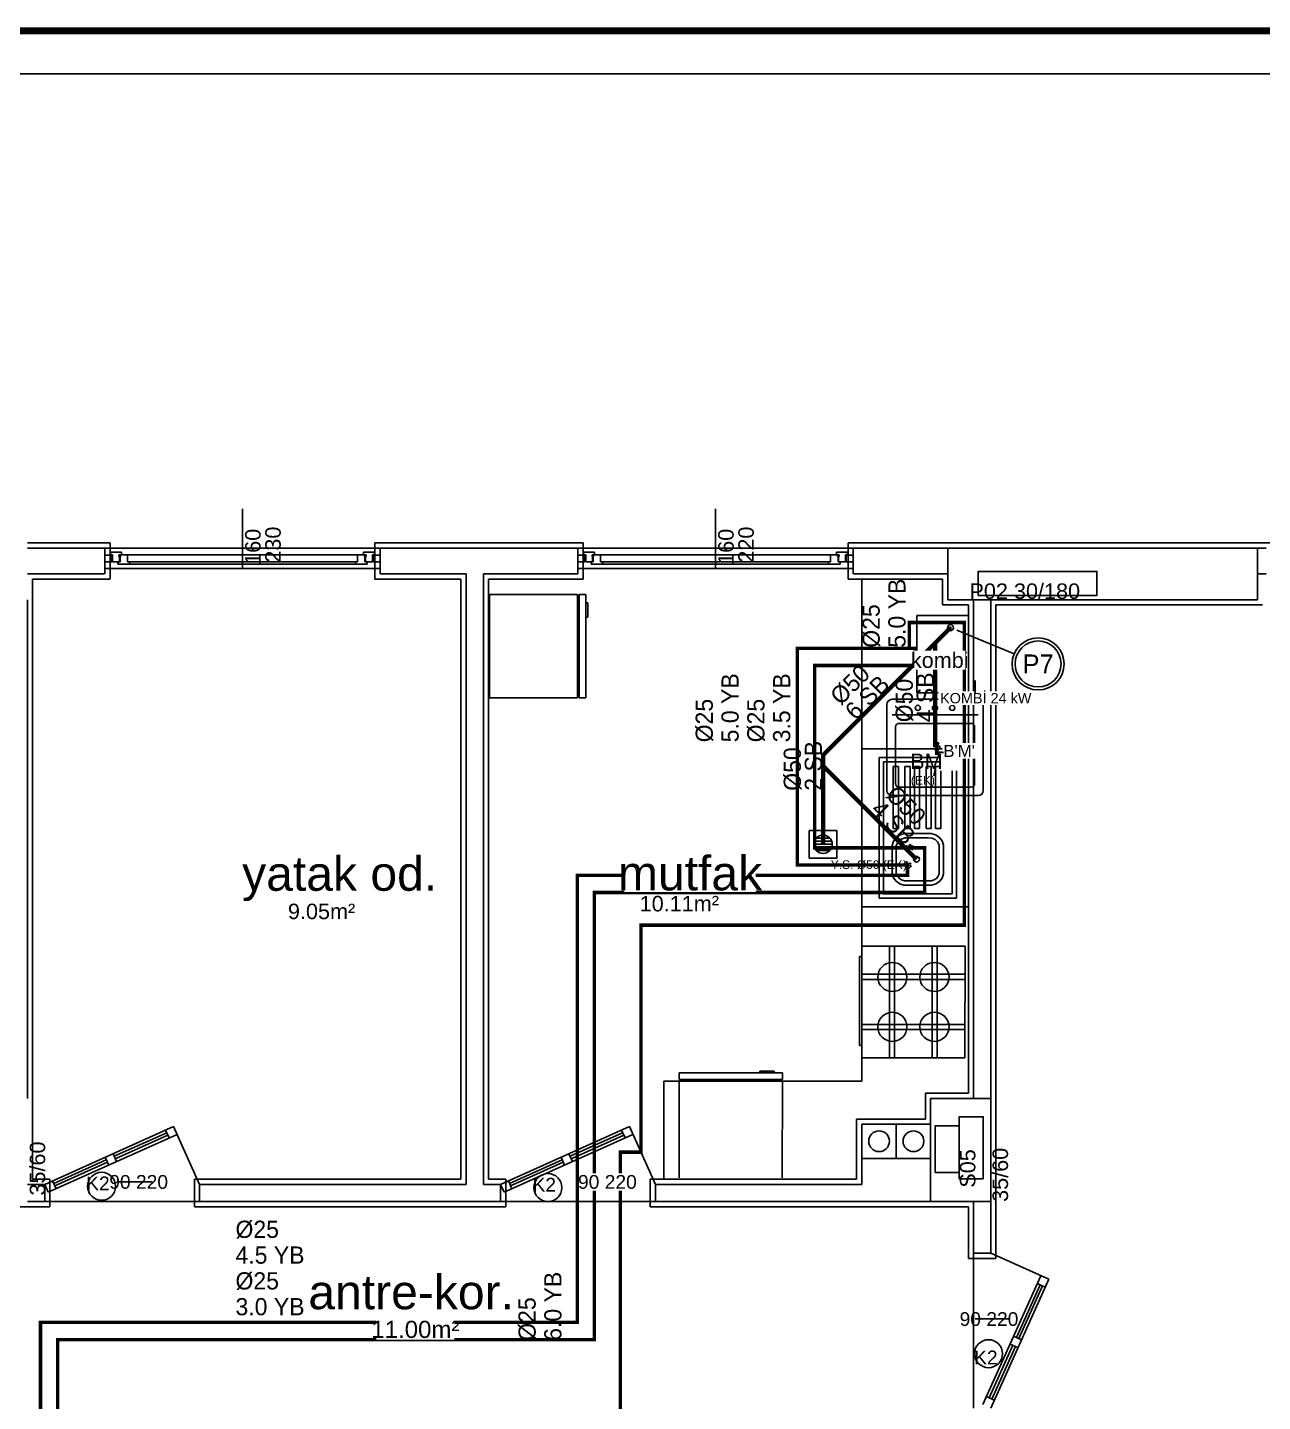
# Model space of a CAD drawing. Header units: centimetres. Extents: x -7420 to 31836, y -2 to 2802.
# Drawn here: x 10860 to 11578, y 2003 to 2802 of the extents above; entities that cross this region are included whole.
import ezdxf
from ezdxf.enums import TextEntityAlignment as Align

# ---------------------------------------------------------------- set-up
doc = ezdxf.new("R2010")
doc.units = ezdxf.units.CM
doc.linetypes.add('BASMA HATTI', pattern=[31, 25, -6])
doc.linetypes.add('PISSU HATTI', pattern=[26, 20, -6])
for name, color, linetype in [('ROTAS-CIHAZ', 135, 'CONTINUOUS'), ('ROTAS-MIMARI', 8, 'CONTINUOUS'), ('ROTAS-MIMARI-KOLON', 8, 'CONTINUOUS'), ('ROTAS-MIMARI-YAZI', 8, 'CONTINUOUS'), ('ROTAS-PAFTA', 7, 'CONTINUOUS'), ('ROTAS-PISSU-BORU-TAVANDAN', 6, 'PISSU HATTI'), ('ROTAS-PISSU-KOLONNO', 211, 'CONTINUOUS'), ('ROTAS-SEMBOL-KILAVUZ', 8, 'Continuous'), ('ROTAS-SICAKSU-BORU', 1, 'BASMA HATTI'), ('ROTAS-SOGUKSU-BORU', 5, 'CONTINUOUS'), ('ROTAS-TEFRIS', 15, 'CONTINUOUS')]:
    doc.layers.add(name, color=color, linetype=linetype)
doc.styles.add('ROTAS', font='arial.ttf')

# ---------------------------------------------------------------- blocks, each defined once
blk = doc.blocks.new('ROTAS-PIS-SU-CAP-SB')
for tag, p in [('PSCP_001', (0.833, 1.29)), ('PS_001', (0.833, 0.066))]:
    blk.add_attdef(tag, p, '', height=1)
blk = doc.blocks.new('ROTAS-YER-SUZGECI-PLAN')
for p, q in [((-6.67, 0), (6.67, 0)), ((-6.27, 2.27), (6.27, 2.27)), ((-4.89, 4.53), (4.89, 4.53)), ((-6.27, -2.27), (6.27, -2.27)), ((-4.89, -4.53), (4.89, -4.53))]:
    blk.add_line(p, q)
blk.add_lwpolyline([(-10, -10), (10, -10), (10, 10), (-10, 10)], close=True)
blk.add_circle((0, 0), 6.67)
blk = doc.blocks.new('ROTAS-PIS-SU-KOLON')
h = blk.add_hatch(color=256)
h.dxf.hatch_style = 1
h.paths.add_polyline_path([(1.5, 0), (1.5, 0.4), (1.3, 0.8), (1.1, 1.1), (0.8, 1.3), (0.4, 1.5), (0, 1.5), (-0.4, 1.5), (-0.8, 1.3), (-1.1, 1.1), (-1.3, 0.8), (-1.5, 0.4), (-1.5, 0), (-1.5, -0.4), (-1.3, -0.8), (-1.1, -1.1), (-0.8, -1.3), (-0.4, -1.5), (0, -1.5), (0.4, -1.5), (0.8, -1.3), (1.1, -1.1), (1.3, -0.8), (1.5, -0.4)])
blk.add_circle((0, 0), 3.5)
blk = doc.blocks.new('ROTAS-KURESEL-VANA')
for p, q in [((0, 3.1), (0, 8)), ((0, 8), (5.4, 8))]:
    blk.add_line(p, q)
for points in [[(-9, 5.8), (-9, -5), (0, 0.4)], [(9, 5.8), (9, -5), (0, 0.4)]]:
    blk.add_lwpolyline(points, close=True)
blk.add_circle((0, 0.4), 2.71)
blk.add_attdef('CAP', text='', height=10).set_placement((-1.1, 0), align=Align.CENTER)
blk = doc.blocks.new('ROTAS-TEMIZ-SU-CAP-MB')
for tag, p in [('SOCP_001', (0.833, 4.917)), ('SO_001', (0.833, 3.417)), ('SCCP_001', (0.833, 1.917)), ('SC_001', (0.833, 0.417))]:
    blk.add_attdef(tag, p, '', height=1)
blk = doc.blocks.new('ROTAS-KOLON-NO-PIS-SU')
for radius in [27.5, 24.3]:
    blk.add_circle((0, 0), radius)
blk.add_attdef('K', text='', height=20).set_placement((0, 0), align=Align.MIDDLE_CENTER)

msp = doc.modelspace()

# ---------------------------------------------------------------- linework, layer by layer
at = {"layer": 'ROTAS-MIMARI'}
for p, q in [((10985.41, 2522.15), (10985.41, 2487.42)), ((11260.41, 2522.15), (11260.41, 2487.42)), ((10908.23, 2502.24), (10860.41, 2502.24)), ((10908.41, 2481.24), (10908.41, 2502.24)), ((11183.41, 2502.24), (11062.41, 2502.24)), ((11062.41, 2502.24), (11062.41, 2481.24)), ((11183.41, 2481.24), (11183.41, 2502.24)), ((11395.41, 2502.24), (11337.41, 2502.24)), ((11337.41, 2502.24), (11337.41, 2481.24)), ((11575.41, 2502.24), (11395.41, 2502.24)), ((11583.41, 2502.24), (11575.41, 2502.24)), ((10860.41, 2499.24), (10905.23, 2499.24)), ((10905.41, 2484.24), (10905.41, 2499.24)), ((10905.41, 2484.24), (10905.41, 2499.24)), ((10905.41, 2499.24), (11065.41, 2499.24)), ((10909.41, 2495.23), (10905.41, 2495.23)), ((10908.71, 2496.83), (10908.71, 2495.43)), ((10915.11, 2496.83), (10908.71, 2496.83)), ((10909.91, 2495.43), (10908.71, 2495.43)), ((10909.41, 2491.23), (10909.41, 2495.23)), ((10909.91, 2495.43), (10909.91, 2491.23)), ((10913.61, 2495.43), (10913.61, 2494.43)), ((10915.11, 2495.43), (10913.61, 2495.43)), ((10913.91, 2494.43), (10913.61, 2494.43)), ((10913.91, 2494.43), (10913.91, 2491.23)), ((10914.21, 2495.43), (10918.61, 2495.43)), ((10914.21, 2495.43), (10914.21, 2494.93)), ((10914.51, 2494.93), (10914.21, 2494.93)), ((10914.51, 2494.43), (10914.21, 2494.43)), ((10914.21, 2494.43), (10914.21, 2491.23)), ((10914.51, 2494.93), (10914.51, 2494.43)), ((10915.11, 2496.83), (10915.11, 2495.43)), ((11052.21, 2495.43), (10918.61, 2495.43)), ((10918.61, 2495.43), (10918.61, 2491.23)), ((11056.61, 2495.43), (11052.21, 2495.43)), ((11052.21, 2495.43), (11052.21, 2491.23)), ((11055.71, 2496.83), (11055.71, 2495.43)), ((11055.71, 2496.83), (11062.11, 2496.83)), ((11055.71, 2495.43), (11057.21, 2495.43)), ((11056.31, 2494.93), (11056.61, 2494.93)), ((11056.31, 2494.93), (11056.31, 2494.43)), ((11056.31, 2494.43), (11056.61, 2494.43)), ((11056.61, 2495.43), (11056.61, 2494.93)), ((11056.61, 2494.43), (11056.61, 2491.23)), ((11056.91, 2494.43), (11056.91, 2491.23)), ((11056.91, 2494.43), (11057.21, 2494.43)), ((11057.21, 2495.43), (11057.21, 2494.43)), ((11060.91, 2495.43), (11060.91, 2491.23)), ((11060.91, 2495.43), (11062.11, 2495.43)), ((11061.41, 2495.23), (11065.41, 2495.23)), ((11061.41, 2491.23), (11061.41, 2495.23)), ((11062.11, 2496.83), (11062.11, 2495.43)), ((11065.41, 2499.24), (11180.41, 2499.24)), ((11065.41, 2484.24), (11065.41, 2499.24)), ((11180.41, 2484.24), (11180.41, 2499.24)), ((11180.41, 2484.24), (11180.41, 2499.24)), ((11180.41, 2499.24), (11340.41, 2499.24)), ((11184.41, 2495.23), (11180.41, 2495.23)), ((11183.71, 2496.83), (11183.71, 2495.43)), ((11190.11, 2496.83), (11183.71, 2496.83)), ((11184.91, 2495.43), (11183.71, 2495.43)), ((11184.41, 2491.23), (11184.41, 2495.23)), ((11184.91, 2495.43), (11184.91, 2491.23)), ((11188.61, 2495.43), (11188.61, 2494.43)), ((11190.11, 2495.43), (11188.61, 2495.43)), ((11188.91, 2494.43), (11188.61, 2494.43)), ((11188.91, 2494.43), (11188.91, 2491.23)), ((11189.21, 2495.43), (11193.61, 2495.43)), ((11189.21, 2495.43), (11189.21, 2494.93)), ((11189.51, 2494.93), (11189.21, 2494.93)), ((11189.51, 2494.43), (11189.21, 2494.43)), ((11189.21, 2494.43), (11189.21, 2491.23)), ((11189.51, 2494.93), (11189.51, 2494.43)), ((11190.11, 2496.83), (11190.11, 2495.43)), ((11327.21, 2495.43), (11193.61, 2495.43)), ((11193.61, 2495.43), (11193.61, 2491.23)), ((11331.61, 2495.43), (11327.21, 2495.43)), ((11327.21, 2495.43), (11327.21, 2491.23)), ((11330.71, 2496.83), (11330.71, 2495.43)), ((11330.71, 2496.83), (11337.11, 2496.83)), ((11330.71, 2495.43), (11332.21, 2495.43)), ((11331.31, 2494.93), (11331.61, 2494.93)), ((11331.31, 2494.93), (11331.31, 2494.43)), ((11331.31, 2494.43), (11331.61, 2494.43)), ((11331.61, 2495.43), (11331.61, 2494.93)), ((11331.61, 2494.43), (11331.61, 2491.23)), ((11331.91, 2494.43), (11331.91, 2491.23)), ((11331.91, 2494.43), (11332.21, 2494.43)), ((11332.21, 2495.43), (11332.21, 2494.43)), ((11335.91, 2495.43), (11335.91, 2491.23)), ((11335.91, 2495.43), (11337.11, 2495.43)), ((11336.41, 2495.23), (11340.41, 2495.23)), ((11336.41, 2491.23), (11336.41, 2495.23)), ((11337.11, 2496.83), (11337.11, 2495.43)), ((11340.41, 2499.24), (11395.41, 2499.24)), ((11340.41, 2484.24), (11340.41, 2499.24)), ((11340.41, 2484.24), (11340.41, 2499.24)), ((11575.41, 2499.24), (11580.41, 2499.24)), ((10905.41, 2491.23), (10909.41, 2491.23)), ((10905.41, 2487.42), (11065.41, 2487.42)), ((10913.91, 2491.23), (10909.91, 2491.23)), ((10913.01, 2491.23), (10914.21, 2491.23)), ((10913.01, 2491.23), (10913.01, 2489.83)), ((10919.81, 2489.83), (10913.01, 2489.83)), ((10919.81, 2491.23), (10918.61, 2491.23)), ((11051.01, 2491.23), (10919.81, 2491.23)), ((10919.81, 2491.23), (10919.81, 2489.83)), ((10919.81, 2489.83), (11051.01, 2489.83)), ((11051.01, 2491.23), (11051.01, 2489.83)), ((11051.01, 2491.23), (11052.21, 2491.23)), ((11051.01, 2489.83), (11057.81, 2489.83)), ((11057.81, 2491.23), (11056.61, 2491.23)), ((11056.91, 2491.23), (11060.91, 2491.23)), ((11057.81, 2491.23), (11057.81, 2489.83)), ((11065.41, 2491.23), (11061.41, 2491.23)), ((11180.41, 2491.23), (11184.41, 2491.23)), ((11180.41, 2487.42), (11340.41, 2487.42)), ((11188.91, 2491.23), (11184.91, 2491.23)), ((11188.01, 2491.23), (11189.21, 2491.23)), ((11188.01, 2491.23), (11188.01, 2489.83)), ((11194.81, 2489.83), (11188.01, 2489.83)), ((11194.81, 2491.23), (11193.61, 2491.23)), ((11326.01, 2491.23), (11194.81, 2491.23)), ((11194.81, 2491.23), (11194.81, 2489.83)), ((11194.81, 2489.83), (11326.01, 2489.83)), ((11326.01, 2491.23), (11326.01, 2489.83)), ((11326.01, 2491.23), (11327.21, 2491.23)), ((11326.01, 2489.83), (11332.81, 2489.83)), ((11332.81, 2491.23), (11331.61, 2491.23)), ((11331.91, 2491.23), (11335.91, 2491.23)), ((11332.81, 2491.23), (11332.81, 2489.83)), ((11340.41, 2491.23), (11336.41, 2491.23)), ((10860.41, 2484.24), (10905.23, 2484.24)), ((10863.41, 2481.24), (10908.23, 2481.24)), ((10863.41, 2466.24), (10863.41, 2481.24)), ((11062.41, 2481.24), (11112.41, 2481.24)), ((11065.41, 2484.24), (11115.41, 2484.24)), ((11112.41, 2481.24), (11112.41, 2132.24)), ((11115.41, 2484.24), (11115.41, 2129.24)), ((11125.41, 2484.24), (11125.41, 2129.24)), ((11125.41, 2484.24), (11180.41, 2484.24)), ((11128.41, 2132.24), (11128.41, 2481.24)), ((11128.41, 2481.24), (11183.41, 2481.24)), ((11337.41, 2481.24), (11392.41, 2481.24)), ((11340.41, 2484.24), (11395.41, 2484.24)), ((11345.41, 2481.24), (11345.41, 2189.24)), ((11392.41, 2481.24), (11392.41, 2466.24)), ((11575.41, 2484.24), (11580.41, 2484.24)), ((10860.41, 2179.24), (10860.41, 2469.24)), ((11180.22, 2472.23), (11129.07, 2472.23)), ((11129.07, 2472.23), (11129.07, 2412.23)), ((11180.22, 2412.23), (11180.22, 2472.23)), ((11181.21, 2472.23), (11181.2, 2412.23)), ((11185.06, 2472.23), (11181.21, 2472.23)), ((11185.05, 2412.23), (11185.06, 2472.23)), ((11410.41, 2469.24), (11400.41, 2469.24)), ((11410.41, 2179.24), (11410.41, 2469.24)), ((11420.41, 2469.24), (11420.41, 2179.24)), ((10863.41, 2177.24), (10863.41, 2466.24)), ((11180.22, 2467.23), (11181.21, 2467.23)), ((11185.05, 2467.46), (11186.14, 2467.46)), ((11185.05, 2459.15), (11185.05, 2467.46)), ((11186.14, 2467.46), (11186.14, 2459.15)), ((11392.41, 2466.24), (11397.41, 2466.24)), ((11397.41, 2466.24), (11407.41, 2466.24)), ((11407.41, 2466.24), (11407.41, 2182.24)), ((11423.41, 2179.24), (11423.41, 2466.24)), ((11423.41, 2466.24), (11578.41, 2466.24)), ((11186.14, 2459.15), (11185.05, 2459.15)), ((11377.41, 2460.15), (11377.41, 2415.15)), ((11407.41, 2460.15), (11377.41, 2460.15)), ((11407.41, 2415.15), (11407.41, 2460.15)), ((11376.12, 2435.16), (11376.12, 2440.15)), ((11376.12, 2440.15), (11377.41, 2440.15)), ((11377.41, 2435.16), (11376.12, 2435.16)), ((11180.22, 2417.23), (11181.2, 2417.23)), ((11407.41, 2415.15), (11377.41, 2415.15)), ((11129.07, 2412.23), (11180.22, 2412.23)), ((11181.2, 2412.23), (11185.05, 2412.23)), ((11345.41, 2382.54), (11407.41, 2382.54)), ((11355.49, 2295.73), (11355.49, 2377.54)), ((11355.49, 2377.54), (11400.49, 2377.54)), ((11357.99, 2298.23), (11357.99, 2375.04)), ((11357.99, 2375.04), (11397.99, 2375.04)), ((11397.99, 2375.04), (11397.99, 2298.23)), ((11400.49, 2377.54), (11400.49, 2295.73)), ((11363.7, 2336.15), (11363.7, 2372.18)), ((11363.7, 2372.18), (11366.7, 2372.18)), ((11366.7, 2372.18), (11366.7, 2336.15)), ((11370.45, 2336.15), (11370.45, 2372.18)), ((11370.45, 2372.18), (11373.45, 2372.18)), ((11373.45, 2372.18), (11373.45, 2336.15)), ((11376.01, 2336.15), (11376.01, 2372.18)), ((11376.01, 2372.18), (11379.01, 2372.18)), ((11379.01, 2372.18), (11379.01, 2336.15)), ((11382.75, 2336.15), (11382.75, 2372.18)), ((11382.75, 2372.18), (11385.75, 2372.18)), ((11385.75, 2372.18), (11385.75, 2336.15)), ((11388.32, 2336.15), (11388.32, 2372.18)), ((11388.32, 2372.18), (11391.32, 2372.18)), ((11391.32, 2372.18), (11391.32, 2336.15)), ((11366.7, 2336.15), (11363.7, 2336.15)), ((11385.72, 2333.22), (11370.3, 2333.22)), ((11373.45, 2336.15), (11370.45, 2336.15)), ((11379.01, 2336.15), (11376.01, 2336.15)), ((11385.75, 2336.15), (11382.75, 2336.15)), ((11391.32, 2336.15), (11388.32, 2336.15)), ((11362.99, 2310.02), (11362.99, 2326.39)), ((11365.49, 2310.26), (11365.49, 2326.15)), ((11384, 2330.72), (11370.3, 2330.72)), ((11390.49, 2326.33), (11390.49, 2310.07)), ((11392.99, 2326.62), (11392.99, 2309.79)), ((11386.09, 2303.23), (11369.94, 2303.23)), ((11385.87, 2305.73), (11370.15, 2305.73)), ((11400.49, 2295.73), (11355.49, 2295.73)), ((11397.99, 2298.23), (11357.99, 2298.23)), ((11407.41, 2290.73), (11345.41, 2290.73)), ((11344.12, 2220), (11344.13, 2261.76)), ((11344.13, 2261.76), (11345.42, 2261.76)), ((11345.41, 2202.86), (11345.42, 2267.86)), ((11405.42, 2267.86), (11345.42, 2267.86)), ((11361.51, 2267.86), (11361.5, 2202.86)), ((11364.51, 2267.86), (11364.5, 2202.86)), ((11386.32, 2267.86), (11386.32, 2202.86)), ((11389.32, 2267.86), (11389.32, 2202.86)), ((11405.41, 2202.86), (11405.42, 2267.86)), ((11345.41, 2251.43), (11405.41, 2251.44)), ((11345.41, 2248.43), (11405.41, 2248.44)), ((11345.41, 2222.29), (11405.41, 2222.28)), ((11344.12, 2210), (11344.12, 2220)), ((11345.41, 2219.29), (11405.41, 2219.28)), ((11345.41, 2210), (11344.12, 2210)), ((11345.41, 2202.86), (11405.41, 2202.86)), ((11230.41, 2189.24), (11345.41, 2189.24)), ((11230.41, 2189.24), (11230.41, 2132.24)), ((11239.23, 2189.24), (11239.22, 2133.08)), ((11299.23, 2194.06), (11239.23, 2194.07)), ((11239.23, 2194.07), (11239.23, 2190.22)), ((11239.23, 2190.22), (11299.23, 2190.21)), ((11299.23, 2189.23), (11239.23, 2189.24)), ((11244.23, 2189.24), (11244.23, 2190.22)), ((11294.46, 2195.15), (11286.15, 2195.15)), ((11286.15, 2195.15), (11286.15, 2194.07)), ((11286.15, 2194.07), (11294.46, 2194.07)), ((11294.23, 2189.23), (11294.23, 2190.21)), ((11294.46, 2194.07), (11294.46, 2195.15)), ((11299.22, 2133.08), (11299.23, 2189.23)), ((11299.23, 2190.21), (11299.23, 2194.06)), ((11407.41, 2182.24), (11382.41, 2182.24)), ((11382.41, 2182.24), (11382.41, 2167.24)), ((10863.41, 2132.24), (10863.41, 2177.24)), ((11423.41, 2119.24), (11423.41, 2179.24)), ((11382.41, 2167.24), (11342.41, 2167.24)), ((11342.41, 2167.24), (11342.41, 2164.24)), ((10870.41, 2129.24), (10945.29, 2162.88)), ((10872.46, 2124.68), (10947.34, 2158.32)), ((10910.8, 2145.6), (10941.4, 2159.35)), ((10911.45, 2144.16), (10942.05, 2157.91)), ((10942.78, 2156.27), (10940.73, 2160.83)), ((10960.41, 2129.24), (10945.29, 2162.88)), ((11135.41, 2129.24), (11210.29, 2162.88)), ((11137.46, 2124.68), (11212.34, 2158.32)), ((11175.8, 2145.6), (11206.4, 2159.35)), ((11176.45, 2144.16), (11207.05, 2157.91)), ((11207.78, 2156.27), (11205.73, 2160.83)), ((11225.41, 2129.24), (11210.29, 2162.88)), ((11342.41, 2164.24), (11342.41, 2132.24)), ((11345.41, 2129.24), (11345.41, 2164.24)), ((11345.41, 2164.24), (11385.41, 2164.24)), ((11345.41, 2164.24), (11385.41, 2164.24)), ((11345.41, 2164.24), (11385.41, 2164.24)), ((11345.41, 2164.24), (11385.41, 2164.24)), ((11345.41, 2164.24), (11385.41, 2164.24)), ((11365.41, 2144.24), (11365.41, 2164.24)), ((10875.64, 2129.8), (10906.24, 2143.55)), ((10876.29, 2128.36), (10906.89, 2142.11)), ((10905.57, 2145.03), (10907.62, 2140.47)), ((10910.13, 2147.08), (10912.18, 2142.52)), ((11140.64, 2129.8), (11171.24, 2143.55)), ((11141.29, 2128.36), (11171.89, 2142.11)), ((11170.57, 2145.03), (11172.62, 2140.47)), ((11175.13, 2147.08), (11177.18, 2142.52)), ((11345.41, 2144.24), (11385.41, 2144.24)), ((11345.41, 2144.24), (11385.41, 2144.24)), ((10860.41, 2129.24), (10870.41, 2129.24)), ((10873.41, 2132.24), (10863.41, 2132.24)), ((10870.41, 2119.24), (10870.41, 2129.24)), ((10870.41, 2129.24), (10872.46, 2124.68)), ((10873.41, 2116.24), (10873.41, 2132.24)), ((10874.97, 2131.29), (10877.02, 2126.72)), ((10913.62, 2130.85), (10932.94, 2130.85)), ((11112.41, 2132.24), (10957.41, 2132.24)), ((10957.41, 2132.24), (10957.41, 2116.24)), ((10960.41, 2129.24), (11115.41, 2129.24)), ((10960.41, 2119.24), (10960.41, 2129.24)), ((11125.41, 2129.24), (11135.41, 2129.24)), ((11138.41, 2132.24), (11128.41, 2132.24)), ((11135.41, 2129.24), (11135.41, 2119.24)), ((11135.41, 2129.24), (11137.46, 2124.68)), ((11138.41, 2116.24), (11138.41, 2132.24)), ((11139.97, 2131.29), (11142.02, 2126.72)), ((11186.1, 2130.85), (11205.42, 2130.85)), ((11342.41, 2132.24), (11222.41, 2132.24)), ((11222.41, 2132.24), (11222.41, 2116.24)), ((11225.41, 2129.24), (11345.41, 2129.24)), ((11225.41, 2129.24), (11225.41, 2119.24)), ((10860.41, 2119.24), (10870.41, 2119.24)), ((10870.41, 2119.24), (10960.41, 2119.24)), ((10960.41, 2119.24), (11135.41, 2119.24)), ((11135.41, 2119.24), (11225.41, 2119.24)), ((11225.41, 2119.24), (11385.41, 2119.24)), ((11410.41, 2119.24), (11410.41, 2089.24)), ((11420.41, 2119.24), (11420.41, 2089.24)), ((11423.41, 2086.24), (11423.41, 2119.24)), ((10812.41, 2116.24), (10873.41, 2116.24)), ((10957.41, 2116.24), (11138.41, 2116.24)), ((11222.41, 2116.24), (11382.41, 2116.24)), ((11382.41, 2116.24), (11407.41, 2116.24)), ((11407.41, 2116.24), (11407.41, 2086.24)), ((11407.41, 2086.24), (11423.41, 2086.24)), ((11420.41, 2089.24), (11410.41, 2089.24)), ((11410.41, 1999.24), (11410.41, 2089.24)), ((11420.41, 2089.24), (11454.06, 2074.12)), ((11415.85, 2001.29), (11449.5, 2076.17)), ((11420.41, 1999.24), (11454.06, 2074.12)), ((11435.34, 2040.27), (11449.08, 2070.87)), ((11436.78, 2039.62), (11450.52, 2070.22)), ((11447.45, 2071.61), (11452.01, 2069.56)), ((11430.63, 2051.09), (11411.31, 2051.09)), ((11438.26, 2038.96), (11433.7, 2041.01)), ((11419.54, 2005.11), (11433.29, 2035.71)), ((11420.98, 2004.46), (11434.73, 2035.06)), ((11436.21, 2034.4), (11431.65, 2036.45)), ((11422.46, 2003.8), (11417.9, 2005.85))]:
    msp.add_line(p, q, dxfattribs=at)
for points in [[(11575.41, 2469.24), (11395.41, 2469.24), (11395.41, 2499.24)], [(11395.41, 2499.24), (11575.41, 2499.24)], [(11575.41, 2469.24), (11575.41, 2499.24)], [(11370.3, 2333.22), (11367.7, 2332.49), (11365.51, 2331.02), (11363.89, 2328.94), (11362.99, 2326.39)], [(11392.99, 2326.62), (11392.05, 2329.09), (11390.43, 2331.1), (11388.27, 2332.52), (11385.72, 2333.22)], [(11370.58, 2330.74), (11368.8, 2330.25), (11367.29, 2329.26), (11366.16, 2327.86), (11365.49, 2326.15)], [(11390.49, 2326.33), (11389.58, 2328.3), (11388.08, 2329.77), (11386.16, 2330.61), (11384, 2330.72)], [(11362.99, 2310.02), (11363.85, 2307.55), (11365.38, 2305.52), (11367.45, 2304.03), (11369.94, 2303.23)], [(11365.49, 2310.26), (11366.1, 2308.64), (11367.14, 2307.3), (11368.51, 2306.3), (11370.15, 2305.73)], [(11385.87, 2305.73), (11387.47, 2306.28), (11388.82, 2307.23), (11389.85, 2308.52), (11390.49, 2310.07)], [(11386.09, 2303.23), (11388.52, 2304.01), (11390.56, 2305.44), (11392.09, 2307.4), (11392.99, 2309.79)], [(11385.41, 2119.24), (11385.41, 2179.24)], [(11385.41, 2179.24), (11420.41, 2179.24)], [(11420.41, 2179.24), (11420.41, 2119.24)], [(11420.41, 2119.24), (11385.41, 2119.24)]]:
    msp.add_lwpolyline(points, dxfattribs=at)
for centre, radius in [((11377.22, 2318.34), 1.68), ((11363.19, 2249.86), 8.48), ((11387.64, 2249.86), 8.48), ((11363.19, 2220.86), 8.48), ((11387.64, 2220.86), 8.48), ((11355.47, 2154.35), 6.03), ((11375.47, 2154.35), 6.03), ((10903.48, 2128.16), 8.14), ((11162.96, 2127.41), 8.14), ((11419.1, 2030.84), 8.14)]:
    msp.add_circle(centre, radius, dxfattribs=at)
at = {"layer": 'ROTAS-MIMARI-KOLON'}
for points in [[(11575.41, 2499.24), (11395.41, 2499.24), (11395.41, 2469.24), (11575.41, 2469.24), (11575.41, 2499.24)], [(11413.08, 2471.75), (11482.06, 2471.75), (11482.06, 2485.72), (11413.08, 2485.72), (11413.08, 2471.75)], [(11420.41, 2179.24), (11385.41, 2179.24), (11385.41, 2119.24), (11420.41, 2119.24), (11420.41, 2179.24)], [(11416.05, 2132.49), (11416.05, 2168.61), (11402.08, 2168.61), (11402.08, 2132.49), (11416.05, 2132.49)], [(11401.99, 2136.21), (11401.99, 2163.23), (11388.03, 2163.23), (11388.03, 2136.21), (11401.99, 2136.21)]]:
    msp.add_lwpolyline(points, dxfattribs=at)
at = {"layer": 'ROTAS-PAFTA'}
for points, const_width in [([(10000, 0), (12500, 0), (12500, 2800), (10000, 2800)], 4), ([(10025, 25), (12475, 25), (12475, 2775), (10025, 2775)], 1)]:
    msp.add_lwpolyline(points, close=True, dxfattribs=dict(at, const_width=const_width))
at = {"layer": 'ROTAS-PISSU-BORU-TAVANDAN', "const_width": 2.5}
for points in [[(11387.99, 2443.99), (11397, 2453)], [(11322.91, 2372.66), (11322.91, 2378.91), (11387.99, 2443.99)], [(11387.99, 2383.34), (11387.99, 2443.99)], [(11322.91, 2327.02), (11322.91, 2372.66)], [(11377.22, 2318.34), (11322.91, 2372.66)]]:
    msp.add_lwpolyline(points, dxfattribs=at)
at = {"layer": 'ROTAS-PISSU-KOLONNO'}
msp.add_line((11400.7, 2451.47), (11433.96, 2437.69), dxfattribs=at)
at = {"layer": 'ROTAS-SICAKSU-BORU', "const_width": 2}
msp.add_lwpolyline([(11377, 2431), (11318, 2431), (11318, 2325), (11382, 2325), (11382, 2299), (11190, 2299), (11190, 2039), (10878, 2039), (10878, 1987), (10802, 1987), (10802, 1889), (10842, 1889), (10842, 1785), (10858, 1785), (10858, 1751), (10804, 1751), (10804, 1775), (10672, 1775), (10672, 2015), (10516, 2015), (10516, 2031), (10426, 2031), (10426, 2020)], dxfattribs=at)
at = {"layer": 'ROTAS-SOGUKSU-BORU', "const_width": 2}
for points in [[(11389, 2384), (11389, 2380), (11405, 2380), (11405, 2456), (11373, 2456), (11373, 2441)], [(11377, 2441), (11308, 2441), (11308, 2315), (11372, 2315), (11372, 2309), (11180, 2309), (11180, 2049), (10868, 2049), (10868, 1997), (10792, 1997), (10792, 1879), (10832, 1879), (10832, 1775), (10848, 1775), (10848, 1761), (10814, 1761), (10814, 1785), (10682, 1785), (10682, 2025), (10526, 2025), (10526, 2041), (10416, 2041), (10416, 2020)], [(11205, 1912), (11205, 2148), (11217, 2148), (11217, 2280), (11405, 2280), (11405, 2380)]]:
    msp.add_lwpolyline(points, dxfattribs=at)
at = {"layer": 'ROTAS-TEFRIS'}
msp.add_line((11362.99, 2402.34), (11412.99, 2402.34), dxfattribs=at)
for points in [[(11412.99, 2355.34), (11414.14, 2355.57), (11415.11, 2356.22), (11415.76, 2357.2), (11415.99, 2358.34), (11415.99, 2408.34), (11415.76, 2409.49), (11415.11, 2410.47), (11414.14, 2411.12), (11412.99, 2411.34), (11362.99, 2411.34), (11361.84, 2411.12), (11360.87, 2410.47), (11360.22, 2409.49), (11359.99, 2408.34), (11359.99, 2358.34), (11360.22, 2357.2), (11360.87, 2356.22), (11361.84, 2355.57), (11362.99, 2355.34)], [(11408.99, 2360.34), (11409.75, 2360.5), (11410.4, 2360.93), (11410.84, 2361.58), (11410.99, 2362.34), (11410.99, 2395.34), (11410.84, 2396.11), (11410.4, 2396.76), (11409.75, 2397.19), (11408.99, 2397.34), (11366.99, 2397.34), (11366.22, 2397.19), (11365.57, 2396.76), (11365.14, 2396.11), (11364.99, 2395.34), (11364.99, 2362.34), (11365.14, 2361.58), (11365.57, 2360.93), (11366.22, 2360.5), (11366.99, 2360.34)]]:
    msp.add_lwpolyline(points, close=True, dxfattribs=at)
for centre in [(11377.99, 2406.34), (11387.99, 2406.34), (11397.99, 2406.34)]:
    msp.add_circle(centre, 1.5, dxfattribs=at)

# ---------------------------------------------------------------- block references
ref = msp.add_blockref('ROTAS-TEMIZ-SU-CAP-MB', (11405, 2433), dxfattribs=dict(at, xscale=10, yscale=10, rotation=90))
ref.add_attrib('SO_001', '5.0 YB', (11370.83, 2441.33), dxfattribs={"height": 10, "rotation": 90})
ref.add_attrib('SOCP_001', 'Ø25', (11355.83, 2441.33), dxfattribs={"height": 10, "rotation": 90})
for name, p, xscale, yscale in [('ROTAS-PIS-SU-KOLON', (11397, 2453), 0.5, 0.5), ('ROTAS-YER-SUZGECI-PLAN', (11322.91, 2327.02), 0.8, 0.8), ('ROTAS-KURESEL-VANA', (11373, 2325), 0.22, 0.22)]:
    msp.add_blockref(name, p, dxfattribs=dict(at, xscale=xscale, yscale=yscale))
ref = msp.add_blockref('ROTAS-PIS-SU-CAP-SB', (11336.36, 2392.36), dxfattribs=dict(at, xscale=10, yscale=10, rotation=45.00000000001281))
ref.add_attrib('PSCP_001', 'Ø50', (11333.13, 2407.37), dxfattribs={"height": 10, "rotation": 45})
ref.add_attrib('PS_001', '6 SB', (11341.79, 2398.71), dxfattribs={"height": 10, "rotation": 45})
ref = msp.add_blockref('ROTAS-TEMIZ-SU-CAP-MB', (11308, 2378), dxfattribs=dict(at, xscale=10, yscale=10, rotation=90))
ref.add_attrib('SCCP_001', 'Ø25', (11288.83, 2386.33), dxfattribs={"height": 10, "rotation": 90})
ref.add_attrib('SC_001', '3.5 YB', (11303.83, 2386.33), dxfattribs={"height": 10, "rotation": 90})
ref.add_attrib('SO_001', '5.0 YB', (11273.83, 2386.33), dxfattribs={"height": 10, "rotation": 90})
ref.add_attrib('SOCP_001', 'Ø25', (11258.83, 2386.33), dxfattribs={"height": 10, "rotation": 90})
ref = msp.add_blockref('ROTAS-PIS-SU-CAP-SB', (11322.91, 2349.84), dxfattribs=dict(at, xscale=10, yscale=10, rotation=90))
ref.add_attrib('PSCP_001', 'Ø50', (11310.01, 2358.17), dxfattribs={"height": 10, "rotation": 90})
ref.add_attrib('PS_001', '2 SB', (11322.25, 2358.17), dxfattribs={"height": 10, "rotation": 90})
ref = msp.add_blockref('ROTAS-PIS-SU-CAP-SB', (11343.7, 2351.86), dxfattribs=dict(at, xscale=10, yscale=10, rotation=-44.999999999984624))
ref.add_attrib('PSCP_001', 'Ø50', (11358.71, 2355.09), dxfattribs={"height": 10, "rotation": 315})
ref.add_attrib('PS_001', '4 SB', (11350.06, 2346.44), dxfattribs={"height": 10, "rotation": 315})
at = {"layer": 'ROTAS-TEFRIS', "xscale": 0.21999999999999997, "yscale": 0.21999999999999997, "rotation": -44.99999999999999}
msp.add_blockref('ROTAS-KURESEL-VANA', (11372, 2315), dxfattribs=at)
at = {"layer": 'ROTAS-TEFRIS'}
ref = msp.add_blockref('ROTAS-TEMIZ-SU-CAP-MB', (10973, 2049), dxfattribs=dict(at, xscale=10, yscale=10))
ref.add_attrib('SCCP_001', 'Ø25', (10981.33, 2068.17), dxfattribs={"height": 10})
ref.add_attrib('SC_001', '3.0 YB', (10981.33, 2053.17), dxfattribs={"height": 10})
ref.add_attrib('SO_001', '4.5 YB', (10981.33, 2083.17), dxfattribs={"height": 10})
ref.add_attrib('SOCP_001', 'Ø25', (10981.33, 2098.17), dxfattribs={"height": 10})
ref = msp.add_blockref('ROTAS-TEMIZ-SU-CAP-MB', (11205, 2030), dxfattribs=dict(at, xscale=10, yscale=10, rotation=90))
ref.add_attrib('SO_001', '6.0 YB', (11170.83, 2038.33), dxfattribs={"height": 10, "rotation": 90})
ref.add_attrib('SOCP_001', 'Ø25', (11155.83, 2038.33), dxfattribs={"height": 10, "rotation": 90})

# ---------------------------------------------------------------- texts
at = {"layer": 'ROTAS-CIHAZ', "style": 'ROTAS'}
msp.add_text('Y.S. Ø50 (EK)', height=5, dxfattribs=at).set_placement((11327.37, 2312.72))
at = {"layer": 'ROTAS-MIMARI-YAZI', "style": 'ROTAS'}
for s, p in [('160', (10991.44, 2500.02)), ('230', (11003.13, 2501.28)), ('160', (11266.44, 2500.02)), ('220', (11278.13, 2501.28)), ('35/60', (10866.21, 2138.49)), ('35/60', (11425.93, 2134.82)), ('S05', (11406.94, 2138.53))]:
    msp.add_text(s, height=9, rotation=90, dxfattribs=at).set_placement(p, align=Align.MIDDLE_CENTER)
for s, height, p in [('P02 30/180', 9, (11440.16, 2474.24)), ('yatak od.', 20, (11041.89, 2310.02)), ('9.05m²', 9, (11031.38, 2288)), ('K2', 8, (10901.35, 2129.85)), ('90 220', 8, (10925.03, 2130.71)), ('K2', 8, (11160.83, 2129.09)), ('antre-kor.', 20, (11083.45, 2066.67)), ('90 220', 8, (11419.36, 2050.96)), ('K2', 8, (11417.56, 2028.64))]:
    msp.add_text(s, height=height, dxfattribs=at).set_placement(p, align=Align.MIDDLE_CENTER)

# ---------------------------------------------------------------- next in the draw order: wipeouts: each hides what was drawn before it
for points in [[(11405.67, 2428.6), (11375.77, 2428.6), (11375.77, 2439.6), (11405.67, 2439.6)], [(11432.86, 2408.01), (11389.94, 2408.01), (11389.94, 2416.01), (11432.86, 2416.01)], [(11403.58, 2369.78), (11390.42, 2369.78), (11390.42, 2380.78), (11403.58, 2380.78)], [(11283.77, 2299.24), (11207.37, 2299.24), (11207.37, 2321.24), (11283.77, 2321.24)], [(11213.39, 2125.71), (11181.63, 2125.71), (11181.63, 2135.71), (11213.39, 2135.71)], [(11108.6, 2038.97), (11063.2, 2038.97), (11063.2, 2050.97), (11108.6, 2050.97)]]:
    msp.add_wipeout(points)

# ---------------------------------------------------------------- next in the draw order: linework, layer by layer
at = {"layer": 'ROTAS-SEMBOL-KILAVUZ'}
for p, q in [((11411.38, 2415.01), (11411.38, 2422.24)), ((11387.3, 2366.77), (11387.99, 2370.63))]:
    msp.add_line(p, q, dxfattribs=at)

# ---------------------------------------------------------------- next in the draw order: block references
at = {"layer": 'ROTAS-TEFRIS'}
ref = msp.add_blockref('ROTAS-KOLON-NO-PIS-SU', (11447.93, 2431.9), dxfattribs=dict(at, xscale=0.55, yscale=0.55))
ref.add_attrib('K', 'P7', dxfattribs={"height": 11}).set_placement((11447.93, 2431.9), align=Align.MIDDLE_CENTER)
ref = msp.add_blockref('ROTAS-PIS-SU-CAP-SB', (11387.99, 2389.67), dxfattribs=dict(at, xscale=10, yscale=10, rotation=90))
ref.add_attrib('PSCP_001', 'Ø50', (11375.09, 2398), dxfattribs={"height": 10, "rotation": 90})
ref.add_attrib('PS_001', '4 SB', (11387.33, 2398), dxfattribs={"height": 10, "rotation": 90})

# ---------------------------------------------------------------- next in the draw order: texts
at = {"layer": 'ROTAS-CIHAZ', "style": 'ROTAS'}
msp.add_text('KOMBİ 24 kW', height=6, dxfattribs=at).set_placement((11390.94, 2409.01))
msp.add_text('(EK)', height=5, dxfattribs=at).set_placement((11380.92, 2364.27), align=Align.MIDDLE_CENTER)
at = {"layer": 'ROTAS-MIMARI-YAZI', "style": 'ROTAS'}
for s, height, p in [('kombi', 9, (11390.72, 2434.1)), ('mutfak', 20, (11245.57, 2310.24)), ('10.11m²', 9, (11239.34, 2292.53)), ('90 220', 8, (11197.51, 2130.71)), ('11.00m²', 10, (11085.9, 2044.97))]:
    msp.add_text(s, height=height, dxfattribs=at).set_placement(p, align=Align.MIDDLE_CENTER)

# ---------------------------------------------------------------- next in the draw order: wipeouts: each hides what was drawn before it
msp.add_wipeout([(11411.67, 2376.84), (11392.31, 2376.84), (11392.31, 2385.84), (11411.67, 2385.84)])

# ---------------------------------------------------------------- next in the draw order: linework, layer by layer
at = {"layer": 'ROTAS-SEMBOL-KILAVUZ'}
msp.add_line((11392.93, 2380.35), (11387.99, 2380.35), dxfattribs=at)

# ---------------------------------------------------------------- next in the draw order: block references
at = {"layer": 'ROTAS-TEFRIS', "xscale": 0.22, "yscale": 0.22, "rotation": -90}
msp.add_blockref('ROTAS-KURESEL-VANA', (11389, 2384), dxfattribs=at)

# ---------------------------------------------------------------- next in the draw order: texts
at = {"layer": 'ROTAS-CIHAZ', "style": 'ROTAS'}
msp.add_text("B'M'", height=7, dxfattribs=at).set_placement((11401.99, 2381.34), align=Align.MIDDLE_CENTER)
at = {"layer": 'ROTAS-TEFRIS', "style": 'ROTAS'}
msp.add_text('BM', height=9, dxfattribs=at).set_placement((11383, 2375.28), align=Align.MIDDLE_CENTER)

doc.saveas('drawing.dxf')
